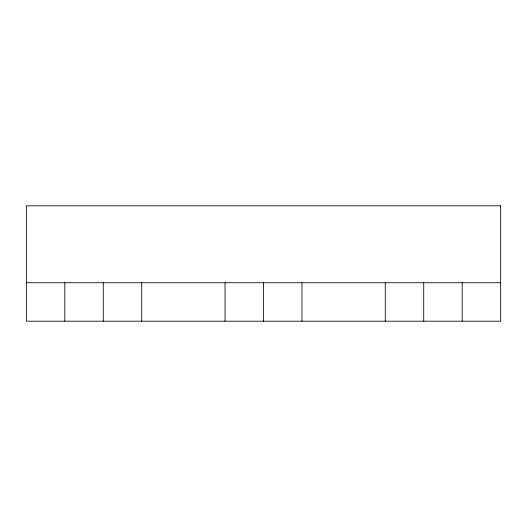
<?xml version="1.0" encoding="UTF-8"?>
<svg xmlns="http://www.w3.org/2000/svg" width="527" height="527" viewBox="0 0 527 527"><rect width="100%" height="100%" fill="white"/><g stroke="black" fill="none" stroke-linecap="round" stroke-linejoin="round"><path stroke-width="0.79" d="M26.35 282.729L500.65 282.729M462.192 282.729L462.192 321.187M423.734 282.729L423.734 321.187M385.277 282.729L385.277 321.187M301.958 282.729L301.958 321.187M263.5 282.729L263.5 321.187M225.042 282.729L225.042 321.187M141.723 282.729L141.723 321.187M103.266 282.729L103.266 321.187M64.808 282.729L64.808 321.187M500.65 205.813L26.35 205.813L26.35 321.187L500.65 321.187L500.65 205.813"/></g></svg>
